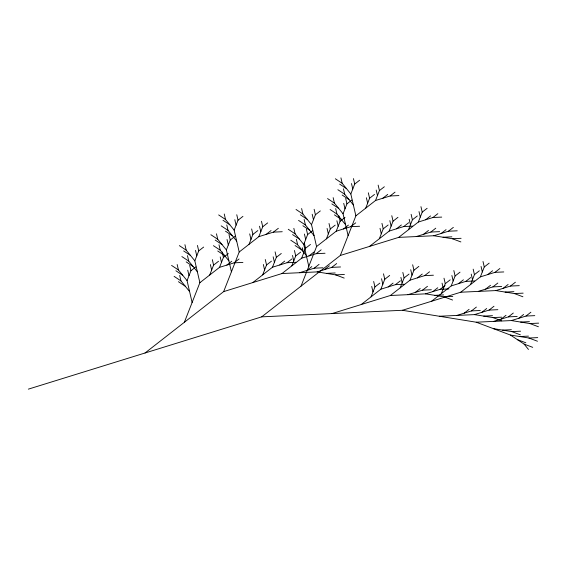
<?xml version="1.0" encoding="UTF-8"?>
<svg xmlns="http://www.w3.org/2000/svg" width="567" height="567" viewBox="0 0 567 567"><rect width="100%" height="100%" fill="white"/><g stroke="black" fill="none" stroke-linecap="round" stroke-linejoin="round"><path stroke-width="0.85" d="M192.114 302.495L187.06 280.622L190.944 270.721L195.863 266.887M184.346 322.304L199.882 282.692L194.828 260.82L198.719 250.919L203.631 247.077M209.712 275.016L213.596 265.115L218.508 261.281M199.882 282.692L219.542 267.348L223.426 257.446L228.338 253.605M231.428 271.806L226.375 249.927L230.259 240.025L235.17 236.191M145.032 353L223.653 291.608L239.196 251.996L234.143 230.124L238.027 220.223L242.938 216.381M249.026 244.327L252.91 234.419L257.822 230.585M239.196 251.996L258.85 236.652L262.734 226.75L267.652 222.909M262.656 274.896L266.54 264.995L271.451 261.16M252.825 282.572L272.479 267.227L276.37 257.319L281.282 253.484M291.828 265.859L295.712 255.958L300.623 252.124M308.795 266.348L303.742 244.469L307.626 234.568L312.545 230.734M301.027 286.151L316.57 246.539L311.517 224.667L315.401 214.765L320.312 210.924M223.653 291.608L281.997 273.535L301.651 258.183L305.535 248.282L310.454 244.448M326.394 238.87L330.277 228.962L335.196 225.127M316.57 246.539L336.224 231.194L340.108 221.293L345.019 217.452M348.11 235.652L343.056 213.78L346.94 203.872L351.852 200.038M28.35 389.146L261.713 316.847L340.342 255.455L355.878 215.85L350.824 193.971L354.708 184.069L359.627 180.235M365.708 208.174L369.592 198.273L374.503 194.431M355.878 215.85L375.531 200.498L379.422 190.597L384.334 186.763M379.337 238.742L383.221 228.841L388.133 225.007M369.507 246.418L389.168 231.074L393.051 221.173L397.963 217.331M371.052 296.86L374.936 286.952L379.847 283.117M361.222 304.529L380.875 289.184L384.759 279.283L389.678 275.442M408.509 229.706L412.393 219.805L417.305 215.97M340.342 255.455L398.679 237.382L418.333 222.037L422.224 212.129L427.135 208.295M400.217 287.816L404.108 277.915L409.02 274.081M332.049 313.565L390.394 295.492L410.047 280.148L413.931 270.246L418.843 266.405M441.381 293.578L445.265 283.677L450.184 279.843M431.558 301.254L451.212 285.91L455.095 276.001L460.007 272.167M470.553 284.542L474.437 274.641L479.356 270.799M261.713 316.847L402.386 310.291L460.73 292.218L480.384 276.866L484.268 266.965L489.179 263.131M226.835 265.087L231.747 261.252M266.143 234.391L271.054 230.556M219.542 267.348L234.128 262.826L239.04 258.991M258.85 236.652L273.436 232.13L278.347 228.295M279.772 264.966L284.691 261.125M272.479 267.227L287.065 262.705L291.984 258.871M308.944 255.93L313.863 252.088M343.517 228.933L348.429 225.099M382.824 198.237L387.743 194.403M301.651 258.183L316.237 253.669L321.149 249.827M336.224 231.194L350.81 226.672L355.722 222.838M375.531 200.498L390.117 195.984L395.036 192.142M306.875 270.452L311.786 266.618M299.582 272.713L314.168 268.198L319.079 264.357M324.459 269.637L329.37 265.795M281.997 273.535L317.166 271.898L331.752 267.376L336.663 263.542M396.461 228.813L401.372 224.979M389.168 231.074L403.754 226.552L408.665 222.718M425.626 219.776L430.544 215.935M418.333 222.037L432.919 217.515L437.837 213.681M423.556 234.306L428.468 230.464M416.263 236.559L430.849 232.045L435.761 228.203M441.14 233.484L446.052 229.649M398.679 237.382L433.847 235.744L448.433 231.223L453.345 227.388M388.168 286.923L393.087 283.089M380.875 289.184L395.461 284.662L400.373 280.828M417.34 277.887L422.252 274.052M410.047 280.148L424.633 275.626L429.545 271.791M415.271 292.416L420.182 288.575M407.978 294.67L422.564 290.155L427.475 286.321M432.855 291.594L437.767 287.76M390.394 295.492L425.562 293.855L440.148 289.333L445.06 285.499M458.505 283.649L463.416 279.807M451.212 285.91L465.798 281.388L470.709 277.554M487.677 274.612L492.588 270.771M480.384 276.866L494.97 272.351L499.881 268.51M485.6 289.135L490.519 285.3M478.307 291.395L492.893 286.881L497.812 283.039M464.182 313.168L469.1 309.334M456.889 315.429L471.475 310.914L476.393 307.073M503.184 288.32L508.103 284.478M460.73 292.218L495.891 290.58L510.477 286.059L515.396 282.224M481.766 312.353L486.684 308.512M439.305 316.251L474.473 314.614L489.059 310.092L493.977 306.258M501.108 319.129L506.019 315.295M493.814 321.39L508.401 316.868L513.312 313.034M518.692 318.307L523.603 314.472M402.386 310.291L476.23 322.205L511.399 320.568L525.985 316.053L530.896 312.211M390.117 195.984L398.913 195.572M432.919 217.515L441.714 217.104M350.81 226.672L359.598 226.268M273.436 232.13L282.231 231.726M403.754 226.552L412.542 226.141M430.849 232.045L439.638 231.634M448.433 231.223L457.222 230.812M443.075 237.233L451.871 236.822M433.847 235.744L452.31 238.721L461.099 238.31M316.237 253.669L325.033 253.258M234.128 262.826L242.917 262.415M287.065 262.705L295.861 262.294M314.168 268.198L322.956 267.787M331.752 267.376L340.54 266.965M326.394 273.386L335.189 272.975M317.166 271.898L335.629 274.875L344.417 274.463M424.633 275.626L433.422 275.215M494.97 272.351L503.758 271.94M395.461 284.662L404.257 284.258M465.798 281.388L474.586 280.977M422.564 290.155L431.352 289.744M440.148 289.333L448.936 288.929M492.893 286.881L501.689 286.47M510.477 286.059L519.273 285.648M434.79 295.343L443.578 294.932M505.126 292.069L513.915 291.658M425.562 293.855L444.018 296.832L452.813 296.421M495.891 290.58L514.354 293.557L523.15 293.146M471.475 310.914L480.27 310.503M489.059 310.092L497.854 309.681M483.708 316.103L492.496 315.691M474.473 314.614L492.936 317.591L501.731 317.18M508.401 316.868L517.189 316.457M525.985 316.053L534.773 315.642M520.626 322.056L529.422 321.652M511.399 320.568L529.861 323.551L538.65 323.14M502.575 330.114L511.363 329.703M493.34 328.626L511.803 331.603L520.591 331.199M519.684 336.536L528.479 336.125M476.23 322.205L510.456 335.047L528.912 338.024L537.707 337.613M452.31 238.721L460.865 241.932M514.354 293.557L522.909 296.768M529.861 323.551L538.416 326.755M444.018 296.832L452.579 300.042M492.936 317.591L501.49 320.802M511.803 331.603L520.357 334.813M528.912 338.024L537.473 341.235M517.302 339.583L525.857 342.794M510.456 335.047L524.149 344.126L532.711 347.337M335.629 274.875L344.183 278.085M335.345 178.775L342.192 183.318L350.824 193.971M339.661 184.105L346.508 188.648M337.868 189.718L344.722 194.254L353.354 204.907M342.185 195.041L349.038 199.584M327.57 198.585L334.424 203.128L343.056 213.78M331.886 203.907L338.74 208.45M330.1 209.521L336.947 214.064L345.579 224.716M334.417 214.85L341.263 219.386M296.031 209.471L302.877 214.014L311.517 224.667M300.347 214.801L307.201 219.337M298.561 220.407L305.407 224.95L314.04 235.603M302.877 225.737L309.724 230.28M288.263 229.281L295.109 233.817L303.742 244.469M292.579 234.603L299.426 239.146M290.786 240.217L297.64 244.76L306.272 255.412M295.102 245.539L301.956 250.082M218.656 214.928L225.51 219.472L234.143 230.124M222.973 220.258L229.826 224.794M221.187 225.864L228.033 230.408L236.666 241.06M225.503 231.194L232.35 235.737M210.889 234.738L217.742 239.274L226.375 249.927M215.205 240.061L222.058 244.604M213.419 245.674L220.265 250.217L228.898 260.87M217.735 250.997L224.582 255.54M179.349 245.624L186.196 250.167L194.828 260.82M183.665 250.947L190.512 255.49M181.872 256.56L188.726 261.103L197.359 271.756M186.189 261.89L193.042 266.426M171.581 265.427L178.428 269.97L187.06 280.622M175.898 270.757L182.744 275.3M174.104 276.363L180.951 280.906L189.591 291.558M178.421 281.693L185.274 286.236M524.149 344.126L528.472 349.456M483.006 261.5L484.268 266.965M481.064 266.447L482.326 271.919M473.176 269.169L474.437 274.641M471.234 274.123L472.495 279.588M453.834 270.537L455.095 276.001M451.892 275.484L453.153 280.956M444.004 278.206L445.265 283.677M442.062 283.16L443.323 288.631M420.955 206.664L422.224 212.129M419.013 211.611L420.275 217.083M411.132 214.34L412.393 219.805M409.19 219.287L410.451 224.759M412.67 264.775L413.931 270.246M410.728 269.729L411.989 275.193M391.79 215.701L393.051 221.173M402.839 272.451L404.108 277.915M389.841 220.655L391.11 226.12M400.897 277.398L402.159 282.869M378.154 185.125L379.422 190.597M376.212 190.08L377.473 195.551M381.96 223.377L383.221 228.841M380.018 228.324L381.279 233.795M368.33 192.801L369.592 198.273M366.388 197.755L367.65 203.22M383.498 273.811L384.759 279.283M381.556 278.766L382.817 284.23M353.447 178.598L354.708 184.069M351.505 183.552L352.766 189.024M373.667 281.487L374.936 286.952M371.725 286.434L372.994 291.906M340.93 177.854L342.192 183.318M343.453 188.79L344.722 194.254M345.679 198.407L346.94 203.872M343.737 203.355L344.998 208.826M338.846 215.821L340.108 221.293M333.162 197.656L334.424 203.128M335.685 208.592L336.947 214.064M336.904 220.776L338.166 226.24M329.016 223.497L330.277 228.962M327.074 228.444L328.336 233.916M314.132 209.294L315.401 214.765M312.19 214.248L313.459 219.713M301.616 208.543L302.877 214.014M304.146 219.486L305.407 224.95M306.364 229.103L307.626 234.568M304.422 234.051L305.684 239.522M304.273 242.818L305.535 248.282M302.331 247.765L303.593 253.236M293.848 228.352L295.109 233.817M296.371 239.288L297.64 244.76M294.443 250.486L295.712 255.958M292.501 255.441L293.77 260.905M275.101 251.854L276.37 257.319M273.159 256.801L274.428 262.273M261.472 221.279L262.734 226.75M259.53 226.233L260.792 231.697M265.278 259.523L266.54 264.995M263.336 264.477L264.598 269.949M251.642 228.955L252.91 234.419M249.7 233.902L250.968 239.373M236.765 214.751L238.027 220.223M234.823 219.705L236.085 225.17M224.248 214L225.51 219.472M226.772 224.943L228.033 230.408M228.997 234.561L230.259 240.025M227.048 239.508L228.317 244.979M222.165 251.975L223.426 257.446M216.474 233.81L217.742 239.274M219.004 244.746L220.265 250.217M220.216 256.929L221.484 262.393M212.334 259.651L213.596 265.115M210.392 264.598L211.654 270.069M197.451 245.447L198.719 250.919M195.509 250.401L196.77 255.866M184.934 244.696L186.196 250.167M187.464 255.632L188.726 261.103M189.683 265.25L190.944 270.721M187.741 270.204L189.002 275.675M177.166 264.505L178.428 269.97M179.689 275.442L180.951 280.906"/></g></svg>
